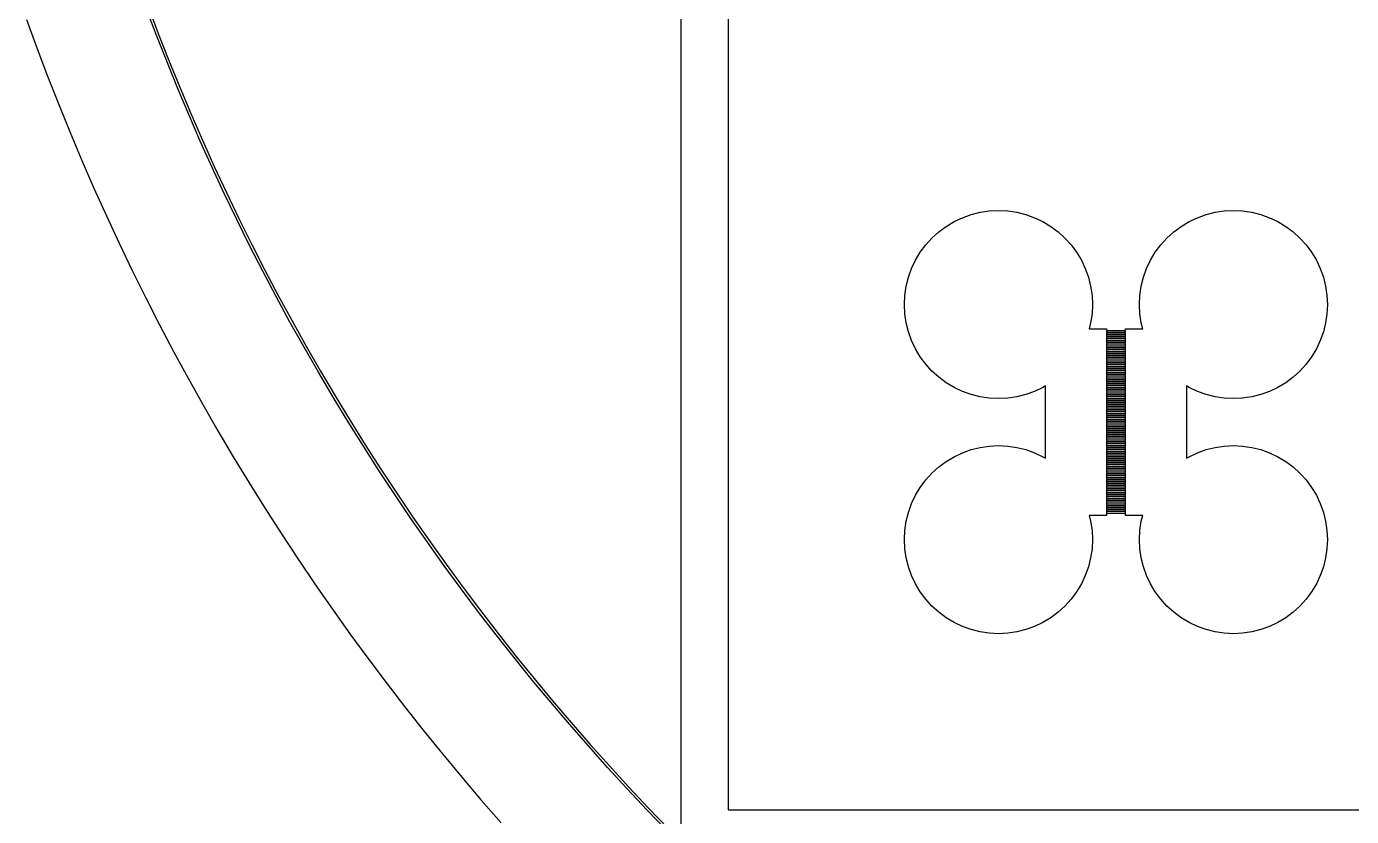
# Model space of a CAD drawing. Extents: x -18 to 85, y -20 to 85.
# Drawn here: x -17.18 to 11.01, y -2.39 to 14.41 of the extents above; entities that cross this region are included whole.
import ezdxf

# ---------------------------------------------------------------- set-up
doc = ezdxf.new("R2010")
doc.units = 0

msp = doc.modelspace()

# ---------------------------------------------------------------- linework, layer by layer
for p, q in [((-3.25, -2.75), (-3.25, 67.25)), ((-2.25, 66.75), (-2.25, -2.25)), ((-14.423, 14.2463), (-14.6404, 14.8204)), ((-14.5935, 14.8378), (-14.3763, 14.2643)), ((-17.1811, 14.5633), (-16.9603, 13.958)), ((-14.1985, 13.6749), (-14.423, 14.2463)), ((-14.3763, 14.2643), (-14.1521, 13.6934)), ((-16.9603, 13.958), (-16.7321, 13.3555)), ((-13.9671, 13.1063), (-14.1985, 13.6749)), ((-14.1521, 13.6934), (-13.9209, 13.1254)), ((-16.7321, 13.3555), (-16.4966, 12.7559)), ((-13.7287, 12.5406), (-13.9671, 13.1063)), ((-13.9209, 13.1254), (-13.6827, 12.5603)), ((-16.4966, 12.7559), (-16.2537, 12.1591)), ((-13.4833, 11.9778), (-13.7287, 12.5406)), ((-13.6827, 12.5603), (-13.4376, 11.9981)), ((-16.2537, 12.1591), (-16.0035, 11.5654)), ((-13.2311, 11.4181), (-13.4833, 11.9778)), ((-13.4376, 11.9981), (-13.1857, 11.4389)), ((-16.0035, 11.5654), (-15.746, 10.9748)), ((-12.9721, 10.8616), (-13.2311, 11.4181)), ((-13.1857, 11.4389), (-12.9269, 10.8829)), ((-15.746, 10.9748), (-15.4813, 10.3875)), ((-12.7062, 10.3082), (-12.9721, 10.8616)), ((-12.9269, 10.8829), (-12.6613, 10.3302)), ((2.91943, 10.4139), (3.10983, 10.4616)), ((3.10983, 10.4616), (3.30397, 10.4904)), ((3.30397, 10.4904), (3.5, 10.5)), ((3.5, 10.5), (3.69604, 10.4904)), ((3.69604, 10.4904), (3.89018, 10.4616)), ((3.89018, 10.4616), (4.08058, 10.4139)), ((7.91942, 10.4139), (8.10982, 10.4616)), ((8.10982, 10.4616), (8.30396, 10.4904)), ((8.30396, 10.4904), (8.5, 10.5)), ((8.5, 10.5), (8.69603, 10.4904)), ((8.69603, 10.4904), (8.89017, 10.4616)), ((8.89017, 10.4616), (9.08057, 10.4139)), ((-15.4813, 10.3875), (-15.2094, 9.80336)), ((-12.4335, 9.75819), (-12.7062, 10.3082)), ((-12.6613, 10.3302), (-12.3889, 9.78069)), ((2.23122, 10.046), (2.38887, 10.1629)), ((2.38887, 10.1629), (2.55722, 10.2638)), ((2.55722, 10.2638), (2.73463, 10.3477)), ((2.73463, 10.3477), (2.91943, 10.4139)), ((4.08058, 10.4139), (4.26538, 10.3477)), ((4.26538, 10.3477), (4.44279, 10.2638)), ((4.44279, 10.2638), (4.61115, 10.1629)), ((4.61115, 10.1629), (4.7688, 10.046)), ((7.2312, 10.046), (7.38885, 10.1629)), ((7.38885, 10.1629), (7.55721, 10.2638)), ((7.55721, 10.2638), (7.73462, 10.3477)), ((7.73462, 10.3477), (7.91942, 10.4139)), ((9.08057, 10.4139), (9.26537, 10.3477)), ((9.26537, 10.3477), (9.44278, 10.2638)), ((9.44278, 10.2638), (9.61113, 10.1629)), ((9.61113, 10.1629), (9.76878, 10.046)), ((1.95398, 9.76878), (2.0858, 9.9142)), ((2.0858, 9.9142), (2.23122, 10.046)), ((4.7688, 10.046), (4.91422, 9.9142)), ((4.91422, 9.9142), (5.04604, 9.76878)), ((6.95396, 9.76878), (7.08578, 9.9142)), ((7.08578, 9.9142), (7.2312, 10.046)), ((9.76878, 10.046), (9.9142, 9.9142)), ((9.9142, 9.9142), (10.046, 9.76878)), ((-15.2094, 9.80336), (-14.9304, 9.22266)), ((-12.1542, 9.21156), (-12.4335, 9.75819)), ((-12.3889, 9.78069), (-12.1098, 9.23459)), ((1.73616, 9.44278), (1.83707, 9.61113)), ((1.83707, 9.61113), (1.95398, 9.76878)), ((5.04604, 9.76878), (5.16295, 9.61113)), ((5.16295, 9.61113), (5.26385, 9.44278)), ((6.73615, 9.44278), (6.83705, 9.61113)), ((6.83705, 9.61113), (6.95396, 9.76878)), ((10.046, 9.76878), (10.1629, 9.61113)), ((10.1629, 9.61113), (10.2638, 9.44278)), ((1.65225, 9.26537), (1.73616, 9.44278)), ((5.26385, 9.44278), (5.34776, 9.26537)), ((6.65224, 9.26537), (6.73615, 9.44278)), ((10.2638, 9.44278), (10.3477, 9.26537)), ((-14.9304, 9.22266), (-14.6443, 8.64542)), ((-11.8681, 8.66838), (-12.1542, 9.21156)), ((-12.1098, 9.23459), (-11.824, 8.69196)), ((1.53844, 8.89017), (1.58612, 9.08057)), ((1.58612, 9.08057), (1.65225, 9.26537)), ((5.34776, 9.26537), (5.41389, 9.08057)), ((5.41389, 9.08057), (5.46158, 8.89017)), ((6.53842, 8.89017), (6.58611, 9.08057)), ((6.58611, 9.08057), (6.65224, 9.26537)), ((10.3477, 9.26537), (10.4139, 9.08057)), ((10.4139, 9.08057), (10.4616, 8.89017)), ((1.50964, 8.69603), (1.53844, 8.89017)), ((5.46158, 8.89017), (5.49037, 8.69603)), ((6.50963, 8.69603), (6.53842, 8.89017)), ((10.4616, 8.89017), (10.4904, 8.69603)), ((-14.6443, 8.64542), (-14.3511, 8.07173)), ((-11.5754, 8.12877), (-11.8681, 8.66838)), ((-11.824, 8.69196), (-11.5316, 8.15288)), ((1.5, 8.5), (1.50964, 8.69603)), ((1.50964, 8.30396), (1.5, 8.5)), ((5.49037, 8.69603), (5.5, 8.5)), ((5.5, 8.5), (5.49037, 8.30396)), ((6.5, 8.5), (6.50963, 8.69603)), ((6.50963, 8.30396), (6.5, 8.5)), ((10.4904, 8.69603), (10.5, 8.5)), ((10.5, 8.5), (10.4904, 8.30396)), ((1.53844, 8.10982), (1.50964, 8.30396)), ((5.49037, 8.30396), (5.46158, 8.10982)), ((6.53842, 8.10982), (6.50963, 8.30396)), ((10.4904, 8.30396), (10.4616, 8.10982)), ((-14.3511, 8.07173), (-14.0509, 7.50168)), ((-11.2761, 7.59277), (-11.5754, 8.12877)), ((-11.5316, 8.15288), (-11.2326, 7.61742)), ((1.58612, 7.91942), (1.53844, 8.10982)), ((1.65225, 7.73462), (1.58612, 7.91942)), ((5.46158, 8.10982), (5.43031, 7.98499)), ((5.43031, 7.98499), (5.8, 7.98499)), ((5.8, 7.98499), (5.8, 7.94499)), ((5.8, 7.94499), (6.2, 7.94499)), ((6.2, 7.935), (5.8, 7.935)), ((5.8, 7.935), (5.8, 7.905)), ((5.8, 7.905), (6.2, 7.905)), ((6.2, 7.89499), (5.8, 7.89499)), ((5.8, 7.89499), (5.8, 7.86499)), ((6.2, 7.94499), (6.2, 7.98499)), ((6.2, 7.98499), (6.56969, 7.98499)), ((6.2, 7.905), (6.2, 7.935)), ((6.2, 7.86499), (6.2, 7.89499)), ((6.56969, 7.98499), (6.53842, 8.10982)), ((10.4139, 7.91942), (10.3477, 7.73462)), ((10.4616, 8.10982), (10.4139, 7.91942)), ((-11.2326, 7.61742), (-10.927, 7.08568)), ((1.73616, 7.55721), (1.65225, 7.73462)), ((5.8, 7.86499), (6.2, 7.86499)), ((6.2, 7.855), (5.8, 7.855)), ((5.8, 7.855), (5.8, 7.825)), ((5.8, 7.825), (6.2, 7.825)), ((6.2, 7.81499), (5.8, 7.81499)), ((5.8, 7.81499), (5.8, 7.78499)), ((5.8, 7.78499), (6.2, 7.78499)), ((6.2, 7.77499), (5.8, 7.77499)), ((5.8, 7.77499), (5.8, 7.745)), ((5.8, 7.745), (6.2, 7.745)), ((6.2, 7.73499), (5.8, 7.73499)), ((5.8, 7.73499), (5.8, 7.70499)), ((5.8, 7.70499), (6.2, 7.70499)), ((6.2, 7.69499), (5.8, 7.69499)), ((5.8, 7.69499), (5.8, 7.66499)), ((5.8, 7.66499), (6.2, 7.66499)), ((6.2, 7.655), (5.8, 7.655)), ((5.8, 7.655), (5.8, 7.625)), ((5.8, 7.625), (6.2, 7.625)), ((6.2, 7.61499), (5.8, 7.61499)), ((5.8, 7.61499), (5.8, 7.58499)), ((6.2, 7.825), (6.2, 7.855)), ((6.2, 7.78499), (6.2, 7.81499)), ((6.2, 7.745), (6.2, 7.77499)), ((6.2, 7.70499), (6.2, 7.73499)), ((6.2, 7.66499), (6.2, 7.69499)), ((6.2, 7.625), (6.2, 7.655)), ((6.2, 7.58499), (6.2, 7.61499)), ((10.3477, 7.73462), (10.2638, 7.55721)), ((-14.0509, 7.50168), (-13.7437, 6.93536)), ((-10.9702, 7.0605), (-11.2761, 7.59277)), ((1.83707, 7.38885), (1.73616, 7.55721)), ((1.95398, 7.2312), (1.83707, 7.38885)), ((5.8, 7.58499), (6.2, 7.58499)), ((6.2, 7.575), (5.8, 7.575)), ((5.8, 7.575), (5.8, 7.545)), ((5.8, 7.545), (6.2, 7.545)), ((6.2, 7.53499), (5.8, 7.53499)), ((5.8, 7.53499), (5.8, 7.50499)), ((5.8, 7.50499), (6.2, 7.50499)), ((6.2, 7.495), (5.8, 7.495)), ((5.8, 7.495), (5.8, 7.465)), ((5.8, 7.465), (6.2, 7.465)), ((6.2, 7.45499), (5.8, 7.45499)), ((5.8, 7.45499), (5.8, 7.42499)), ((5.8, 7.42499), (6.2, 7.42499)), ((6.2, 7.41499), (5.8, 7.41499)), ((5.8, 7.41499), (5.8, 7.38499)), ((5.8, 7.38499), (6.2, 7.38499)), ((6.2, 7.375), (5.8, 7.375)), ((5.8, 7.375), (5.8, 7.34499)), ((5.8, 7.34499), (6.2, 7.34499)), ((6.2, 7.33499), (5.8, 7.33499)), ((5.8, 7.33499), (5.8, 7.30499)), ((6.2, 7.545), (6.2, 7.575)), ((6.2, 7.50499), (6.2, 7.53499)), ((6.2, 7.465), (6.2, 7.495)), ((6.2, 7.42499), (6.2, 7.45499)), ((6.2, 7.38499), (6.2, 7.41499)), ((6.2, 7.34499), (6.2, 7.375)), ((6.2, 7.30499), (6.2, 7.33499)), ((10.1629, 7.38885), (10.046, 7.2312)), ((10.2638, 7.55721), (10.1629, 7.38885)), ((-10.6579, 6.53201), (-10.9702, 7.0605)), ((-10.927, 7.08568), (-10.615, 6.55772)), ((2.0858, 7.08578), (1.95398, 7.2312)), ((2.23122, 6.95396), (2.0858, 7.08578)), ((5.8, 7.30499), (6.2, 7.30499)), ((6.2, 7.295), (5.8, 7.295)), ((5.8, 7.295), (5.8, 7.265)), ((5.8, 7.265), (6.2, 7.265)), ((6.2, 7.25499), (5.8, 7.25499)), ((5.8, 7.25499), (5.8, 7.22499)), ((5.8, 7.22499), (6.2, 7.22499)), ((6.2, 7.215), (5.8, 7.215)), ((5.8, 7.215), (5.8, 7.185)), ((5.8, 7.185), (6.2, 7.185)), ((6.2, 7.17499), (5.8, 7.17499)), ((5.8, 7.17499), (5.8, 7.14499)), ((5.8, 7.14499), (6.2, 7.14499)), ((6.2, 7.13499), (5.8, 7.13499)), ((5.8, 7.13499), (5.8, 7.105)), ((5.8, 7.105), (6.2, 7.105)), ((6.2, 7.09499), (5.8, 7.09499)), ((5.8, 7.09499), (5.8, 7.06499)), ((5.8, 7.06499), (6.2, 7.06499)), ((6.2, 7.05499), (5.8, 7.05499)), ((5.8, 7.05499), (5.8, 7.02499)), ((6.2, 7.265), (6.2, 7.295)), ((6.2, 7.22499), (6.2, 7.25499)), ((6.2, 7.185), (6.2, 7.215)), ((6.2, 7.14499), (6.2, 7.17499)), ((6.2, 7.105), (6.2, 7.13499)), ((6.2, 7.06499), (6.2, 7.09499)), ((6.2, 7.02499), (6.2, 7.05499)), ((9.9142, 7.08578), (9.76878, 6.95396)), ((10.046, 7.2312), (9.9142, 7.08578)), ((-13.7437, 6.93536), (-13.4296, 6.37285)), ((2.38887, 6.83705), (2.23122, 6.95396)), ((2.55722, 6.73615), (2.38887, 6.83705)), ((4.5, 6.77043), (4.44279, 6.73615)), ((4.5, 5.22957), (4.5, 6.77043)), ((5.8, 7.02499), (6.2, 7.02499)), ((6.2, 7.015), (5.8, 7.015)), ((5.8, 7.015), (5.8, 6.98499)), ((5.8, 6.98499), (6.2, 6.98499)), ((6.2, 6.97499), (5.8, 6.97499)), ((5.8, 6.97499), (5.8, 6.94499)), ((5.8, 6.94499), (6.2, 6.94499)), ((6.2, 6.935), (5.8, 6.935)), ((5.8, 6.935), (5.8, 6.905)), ((5.8, 6.905), (6.2, 6.905)), ((6.2, 6.89499), (5.8, 6.89499)), ((5.8, 6.89499), (5.8, 6.86499)), ((5.8, 6.86499), (6.2, 6.86499)), ((6.2, 6.855), (5.8, 6.855)), ((5.8, 6.855), (5.8, 6.825)), ((5.8, 6.825), (6.2, 6.825)), ((6.2, 6.81499), (5.8, 6.81499)), ((5.8, 6.81499), (5.8, 6.78499)), ((5.8, 6.78499), (6.2, 6.78499)), ((6.2, 6.77499), (5.8, 6.77499)), ((5.8, 6.77499), (5.8, 6.745)), ((6.2, 6.98499), (6.2, 7.015)), ((6.2, 6.94499), (6.2, 6.97499)), ((6.2, 6.905), (6.2, 6.935)), ((6.2, 6.86499), (6.2, 6.89499)), ((6.2, 6.825), (6.2, 6.855)), ((6.2, 6.78499), (6.2, 6.81499)), ((6.2, 6.745), (6.2, 6.77499)), ((7.55721, 6.73615), (7.5, 6.77043)), ((7.5, 6.77043), (7.5, 5.22957)), ((9.61113, 6.83705), (9.44278, 6.73615)), ((9.76878, 6.95396), (9.61113, 6.83705)), ((-10.339, 6.0074), (-10.6579, 6.53201)), ((-10.615, 6.55772), (-10.2965, 6.03363)), ((2.73463, 6.65224), (2.55722, 6.73615)), ((2.91943, 6.58611), (2.73463, 6.65224)), ((3.10983, 6.53842), (2.91943, 6.58611)), ((3.30397, 6.50963), (3.10983, 6.53842)), ((3.5, 6.5), (3.30397, 6.50963)), ((3.69604, 6.50963), (3.5, 6.5)), ((3.89018, 6.53842), (3.69604, 6.50963)), ((4.08058, 6.58611), (3.89018, 6.53842)), ((4.26538, 6.65224), (4.08058, 6.58611)), ((4.44279, 6.73615), (4.26538, 6.65224)), ((5.8, 6.745), (6.2, 6.745)), ((6.2, 6.73499), (5.8, 6.73499)), ((5.8, 6.73499), (5.8, 6.70499)), ((5.8, 6.70499), (6.2, 6.70499)), ((6.2, 6.69499), (5.8, 6.69499)), ((5.8, 6.69499), (5.8, 6.66499)), ((5.8, 6.66499), (6.2, 6.66499)), ((6.2, 6.655), (5.8, 6.655)), ((5.8, 6.655), (5.8, 6.625)), ((5.8, 6.625), (6.2, 6.625)), ((6.2, 6.61499), (5.8, 6.61499)), ((5.8, 6.61499), (5.8, 6.58499)), ((5.8, 6.58499), (6.2, 6.58499)), ((6.2, 6.575), (5.8, 6.575)), ((5.8, 6.575), (5.8, 6.545)), ((5.8, 6.545), (6.2, 6.545)), ((6.2, 6.53499), (5.8, 6.53499)), ((5.8, 6.53499), (5.8, 6.50499)), ((5.8, 6.50499), (6.2, 6.50499)), ((6.2, 6.495), (5.8, 6.495)), ((5.8, 6.495), (5.8, 6.465)), ((6.2, 6.70499), (6.2, 6.73499)), ((6.2, 6.66499), (6.2, 6.69499)), ((6.2, 6.625), (6.2, 6.655)), ((6.2, 6.58499), (6.2, 6.61499)), ((6.2, 6.545), (6.2, 6.575)), ((6.2, 6.50499), (6.2, 6.53499)), ((6.2, 6.465), (6.2, 6.495)), ((7.73462, 6.65224), (7.55721, 6.73615)), ((7.91942, 6.58611), (7.73462, 6.65224)), ((8.10982, 6.53842), (7.91942, 6.58611)), ((8.30396, 6.50963), (8.10982, 6.53842)), ((8.5, 6.5), (8.30396, 6.50963)), ((8.69603, 6.50963), (8.5, 6.5)), ((8.89017, 6.53842), (8.69603, 6.50963)), ((9.08057, 6.58611), (8.89017, 6.53842)), ((9.26537, 6.65224), (9.08057, 6.58611)), ((9.44278, 6.73615), (9.26537, 6.65224)), ((-13.4296, 6.37285), (-13.1086, 5.81424)), ((5.8, 6.465), (6.2, 6.465)), ((6.2, 6.45499), (5.8, 6.45499)), ((5.8, 6.45499), (5.8, 6.42499)), ((5.8, 6.42499), (6.2, 6.42499)), ((6.2, 6.41499), (5.8, 6.41499)), ((5.8, 6.41499), (5.8, 6.38499)), ((5.8, 6.38499), (6.2, 6.38499)), ((6.2, 6.375), (5.8, 6.375)), ((5.8, 6.375), (5.8, 6.34499)), ((5.8, 6.34499), (6.2, 6.34499)), ((6.2, 6.33499), (5.8, 6.33499)), ((5.8, 6.33499), (5.8, 6.30499)), ((5.8, 6.30499), (6.2, 6.30499)), ((6.2, 6.295), (5.8, 6.295)), ((5.8, 6.295), (5.8, 6.265)), ((5.8, 6.265), (6.2, 6.265)), ((6.2, 6.25499), (5.8, 6.25499)), ((5.8, 6.25499), (5.8, 6.22499)), ((5.8, 6.22499), (6.2, 6.22499)), ((6.2, 6.215), (5.8, 6.215)), ((5.8, 6.215), (5.8, 6.185)), ((6.2, 6.42499), (6.2, 6.45499)), ((6.2, 6.38499), (6.2, 6.41499)), ((6.2, 6.34499), (6.2, 6.375)), ((6.2, 6.30499), (6.2, 6.33499)), ((6.2, 6.265), (6.2, 6.295)), ((6.2, 6.22499), (6.2, 6.25499)), ((6.2, 6.185), (6.2, 6.215)), ((-10.0138, 5.48676), (-10.339, 6.0074)), ((-10.2965, 6.03363), (-9.97156, 5.5135)), ((5.8, 6.185), (6.2, 6.185)), ((6.2, 6.17499), (5.8, 6.17499)), ((5.8, 6.17499), (5.8, 6.14499)), ((5.8, 6.14499), (6.2, 6.14499)), ((6.2, 6.13499), (5.8, 6.13499)), ((5.8, 6.13499), (5.8, 6.105)), ((5.8, 6.105), (6.2, 6.105)), ((6.2, 6.09499), (5.8, 6.09499)), ((5.8, 6.09499), (5.8, 6.06499)), ((5.8, 6.06499), (6.2, 6.06499)), ((6.2, 6.05499), (5.8, 6.05499)), ((5.8, 6.05499), (5.8, 6.02499)), ((5.8, 6.02499), (6.2, 6.02499)), ((6.2, 6.015), (5.8, 6.015)), ((5.8, 6.015), (5.8, 5.985)), ((5.8, 5.985), (6.2, 5.985)), ((6.2, 5.97501), (5.8, 5.97501)), ((5.8, 5.97501), (5.8, 5.94501)), ((5.8, 5.94501), (6.2, 5.94501)), ((6.2, 5.93501), (5.8, 5.93501)), ((5.8, 5.93501), (5.8, 5.90501)), ((6.2, 6.14499), (6.2, 6.17499)), ((6.2, 6.105), (6.2, 6.13499)), ((6.2, 6.06499), (6.2, 6.09499)), ((6.2, 6.02499), (6.2, 6.05499)), ((6.2, 5.985), (6.2, 6.015)), ((6.2, 5.94501), (6.2, 5.97501)), ((6.2, 5.90501), (6.2, 5.93501)), ((-13.1086, 5.81424), (-12.7807, 5.25961)), ((5.8, 5.90501), (6.2, 5.90501)), ((6.2, 5.895), (5.8, 5.895)), ((5.8, 5.895), (5.8, 5.86501)), ((5.8, 5.86501), (6.2, 5.86501)), ((6.2, 5.85501), (5.8, 5.85501)), ((5.8, 5.85501), (5.8, 5.82501)), ((5.8, 5.82501), (6.2, 5.82501)), ((6.2, 5.815), (5.8, 5.815)), ((5.8, 5.815), (5.8, 5.785)), ((5.8, 5.785), (6.2, 5.785)), ((6.2, 5.77501), (5.8, 5.77501)), ((5.8, 5.77501), (5.8, 5.74501)), ((5.8, 5.74501), (6.2, 5.74501)), ((6.2, 5.735), (5.8, 5.735)), ((5.8, 5.735), (5.8, 5.705)), ((5.8, 5.705), (6.2, 5.705)), ((6.2, 5.69501), (5.8, 5.69501)), ((5.8, 5.69501), (5.8, 5.66501)), ((5.8, 5.66501), (6.2, 5.66501)), ((6.2, 5.65501), (5.8, 5.65501)), ((5.8, 5.65501), (5.8, 5.625)), ((6.2, 5.86501), (6.2, 5.895)), ((6.2, 5.82501), (6.2, 5.85501)), ((6.2, 5.785), (6.2, 5.815)), ((6.2, 5.74501), (6.2, 5.77501)), ((6.2, 5.705), (6.2, 5.735)), ((6.2, 5.66501), (6.2, 5.69501)), ((6.2, 5.625), (6.2, 5.65501)), ((-9.68219, 4.97012), (-10.0138, 5.48676)), ((-9.97156, 5.5135), (-9.64027, 4.99739)), ((2.73463, 5.34776), (2.91943, 5.41389)), ((2.91943, 5.41389), (3.10983, 5.46158)), ((3.10983, 5.46158), (3.30397, 5.49037)), ((3.30397, 5.49037), (3.5, 5.5)), ((3.5, 5.5), (3.69604, 5.49037)), ((3.69604, 5.49037), (3.89018, 5.46158)), ((3.89018, 5.46158), (4.08058, 5.41389)), ((4.08058, 5.41389), (4.26538, 5.34776)), ((5.8, 5.625), (6.2, 5.625)), ((6.2, 5.61501), (5.8, 5.61501)), ((5.8, 5.61501), (5.8, 5.58501)), ((5.8, 5.58501), (6.2, 5.58501)), ((6.2, 5.57501), (5.8, 5.57501)), ((5.8, 5.57501), (5.8, 5.54501)), ((5.8, 5.54501), (6.2, 5.54501)), ((6.2, 5.535), (5.8, 5.535)), ((5.8, 5.535), (5.8, 5.505)), ((5.8, 5.505), (6.2, 5.505)), ((6.2, 5.49501), (5.8, 5.49501)), ((5.8, 5.49501), (5.8, 5.46501)), ((5.8, 5.46501), (6.2, 5.46501)), ((6.2, 5.455), (5.8, 5.455)), ((5.8, 5.455), (5.8, 5.425)), ((5.8, 5.425), (6.2, 5.425)), ((6.2, 5.41501), (5.8, 5.41501)), ((5.8, 5.41501), (5.8, 5.38501)), ((5.8, 5.38501), (6.2, 5.38501)), ((6.2, 5.375), (5.8, 5.375)), ((5.8, 5.375), (5.8, 5.345)), ((6.2, 5.58501), (6.2, 5.61501)), ((6.2, 5.54501), (6.2, 5.57501)), ((6.2, 5.505), (6.2, 5.535)), ((6.2, 5.46501), (6.2, 5.49501)), ((6.2, 5.425), (6.2, 5.455)), ((6.2, 5.38501), (6.2, 5.41501)), ((6.2, 5.345), (6.2, 5.375)), ((7.73462, 5.34776), (7.91942, 5.41389)), ((7.91942, 5.41389), (8.10982, 5.46158)), ((8.10982, 5.46158), (8.30396, 5.49037)), ((8.30396, 5.49037), (8.5, 5.5)), ((8.5, 5.5), (8.69603, 5.49037)), ((8.69603, 5.49037), (8.89017, 5.46158)), ((8.89017, 5.46158), (9.08057, 5.41389)), ((9.08057, 5.41389), (9.26537, 5.34776)), ((-12.7807, 5.25961), (-12.4461, 4.70905)), ((2.23122, 5.04604), (2.38887, 5.16295)), ((2.38887, 5.16295), (2.55722, 5.26385)), ((2.55722, 5.26385), (2.73463, 5.34776)), ((4.26538, 5.34776), (4.44279, 5.26385)), ((4.44279, 5.26385), (4.5, 5.22957)), ((5.8, 5.345), (6.2, 5.345)), ((6.2, 5.33501), (5.8, 5.33501)), ((5.8, 5.33501), (5.8, 5.30501)), ((5.8, 5.30501), (6.2, 5.30501)), ((6.2, 5.29501), (5.8, 5.29501)), ((5.8, 5.29501), (5.8, 5.26501)), ((5.8, 5.26501), (6.2, 5.26501)), ((6.2, 5.255), (5.8, 5.255)), ((5.8, 5.255), (5.8, 5.22501)), ((5.8, 5.22501), (6.2, 5.22501)), ((6.2, 5.21501), (5.8, 5.21501)), ((5.8, 5.21501), (5.8, 5.18501)), ((5.8, 5.18501), (6.2, 5.18501)), ((6.2, 5.175), (5.8, 5.175)), ((5.8, 5.175), (5.8, 5.145)), ((5.8, 5.145), (6.2, 5.145)), ((6.2, 5.13501), (5.8, 5.13501)), ((5.8, 5.13501), (5.8, 5.10501)), ((5.8, 5.10501), (6.2, 5.10501)), ((6.2, 5.095), (5.8, 5.095)), ((5.8, 5.095), (5.8, 5.065)), ((6.2, 5.30501), (6.2, 5.33501)), ((6.2, 5.26501), (6.2, 5.29501)), ((6.2, 5.22501), (6.2, 5.255)), ((6.2, 5.18501), (6.2, 5.21501)), ((6.2, 5.145), (6.2, 5.175)), ((6.2, 5.10501), (6.2, 5.13501)), ((6.2, 5.065), (6.2, 5.095)), ((7.5, 5.22957), (7.55721, 5.26385)), ((7.55721, 5.26385), (7.73462, 5.34776)), ((9.26537, 5.34776), (9.44278, 5.26385)), ((9.44278, 5.26385), (9.61113, 5.16295)), ((9.61113, 5.16295), (9.76878, 5.04604)), ((-9.34427, 4.45761), (-9.68219, 4.97012)), ((-9.64027, 4.99739), (-9.30269, 4.48538)), ((1.95398, 4.7688), (2.0858, 4.91422)), ((2.0858, 4.91422), (2.23122, 5.04604)), ((5.8, 5.065), (6.2, 5.065)), ((6.2, 5.05501), (5.8, 5.05501)), ((5.8, 5.05501), (5.8, 5.02501)), ((5.8, 5.02501), (6.2, 5.02501)), ((6.2, 5.01501), (5.8, 5.01501)), ((5.8, 5.01501), (5.8, 4.985)), ((5.8, 4.985), (6.2, 4.985)), ((6.2, 4.97501), (5.8, 4.97501)), ((5.8, 4.97501), (5.8, 4.94501)), ((5.8, 4.94501), (6.2, 4.94501)), ((6.2, 4.93501), (5.8, 4.93501)), ((5.8, 4.93501), (5.8, 4.90501)), ((5.8, 4.90501), (6.2, 4.90501)), ((6.2, 4.895), (5.8, 4.895)), ((5.8, 4.895), (5.8, 4.86501)), ((5.8, 4.86501), (6.2, 4.86501)), ((6.2, 4.85501), (5.8, 4.85501)), ((5.8, 4.85501), (5.8, 4.82501)), ((5.8, 4.82501), (6.2, 4.82501)), ((6.2, 4.815), (5.8, 4.815)), ((5.8, 4.815), (5.8, 4.785)), ((6.2, 5.02501), (6.2, 5.05501)), ((6.2, 4.985), (6.2, 5.01501)), ((6.2, 4.94501), (6.2, 4.97501)), ((6.2, 4.90501), (6.2, 4.93501)), ((6.2, 4.86501), (6.2, 4.895)), ((6.2, 4.82501), (6.2, 4.85501)), ((6.2, 4.785), (6.2, 4.815)), ((9.76878, 5.04604), (9.9142, 4.91422)), ((9.9142, 4.91422), (10.046, 4.7688)), ((-12.4461, 4.70905), (-12.1048, 4.16263)), ((1.73616, 4.44279), (1.83707, 4.61115)), ((1.83707, 4.61115), (1.95398, 4.7688)), ((5.8, 4.785), (6.2, 4.785)), ((6.2, 4.77501), (5.8, 4.77501)), ((5.8, 4.77501), (5.8, 4.74501)), ((5.8, 4.74501), (6.2, 4.74501)), ((6.2, 4.735), (5.8, 4.735)), ((5.8, 4.735), (5.8, 4.705)), ((5.8, 4.705), (6.2, 4.705)), ((6.2, 4.69501), (5.8, 4.69501)), ((5.8, 4.69501), (5.8, 4.66501)), ((5.8, 4.66501), (6.2, 4.66501)), ((6.2, 4.65501), (5.8, 4.65501)), ((5.8, 4.65501), (5.8, 4.625)), ((5.8, 4.625), (6.2, 4.625)), ((6.2, 4.61501), (5.8, 4.61501)), ((5.8, 4.61501), (5.8, 4.58501)), ((5.8, 4.58501), (6.2, 4.58501)), ((6.2, 4.57501), (5.8, 4.57501)), ((5.8, 4.57501), (5.8, 4.54501)), ((5.8, 4.54501), (6.2, 4.54501)), ((6.2, 4.535), (5.8, 4.535)), ((5.8, 4.535), (5.8, 4.505)), ((6.2, 4.74501), (6.2, 4.77501)), ((6.2, 4.705), (6.2, 4.735)), ((6.2, 4.66501), (6.2, 4.69501)), ((6.2, 4.625), (6.2, 4.65501)), ((6.2, 4.58501), (6.2, 4.61501)), ((6.2, 4.54501), (6.2, 4.57501)), ((6.2, 4.505), (6.2, 4.535)), ((10.046, 4.7688), (10.1629, 4.61115)), ((10.1629, 4.61115), (10.2638, 4.44279)), ((-9.00008, 3.94928), (-9.34427, 4.45761)), ((-9.30269, 4.48538), (-8.95885, 3.97755)), ((1.58612, 4.08058), (1.65225, 4.26538)), ((1.65225, 4.26538), (1.73616, 4.44279)), ((5.8, 4.505), (6.2, 4.505)), ((6.2, 4.49501), (5.8, 4.49501)), ((5.8, 4.49501), (5.8, 4.46501)), ((5.8, 4.46501), (6.2, 4.46501)), ((6.2, 4.455), (5.8, 4.455)), ((5.8, 4.455), (5.8, 4.425)), ((5.8, 4.425), (6.2, 4.425)), ((6.2, 4.41501), (5.8, 4.41501)), ((5.8, 4.41501), (5.8, 4.38501)), ((5.8, 4.38501), (6.2, 4.38501)), ((6.2, 4.375), (5.8, 4.375)), ((5.8, 4.375), (5.8, 4.345)), ((5.8, 4.345), (6.2, 4.345)), ((6.2, 4.33501), (5.8, 4.33501)), ((5.8, 4.33501), (5.8, 4.30501)), ((5.8, 4.30501), (6.2, 4.30501)), ((6.2, 4.29501), (5.8, 4.29501)), ((5.8, 4.29501), (5.8, 4.26501)), ((5.8, 4.26501), (6.2, 4.26501)), ((6.2, 4.255), (5.8, 4.255)), ((5.8, 4.255), (5.8, 4.22501)), ((6.2, 4.46501), (6.2, 4.49501)), ((6.2, 4.425), (6.2, 4.455)), ((6.2, 4.38501), (6.2, 4.41501)), ((6.2, 4.345), (6.2, 4.375)), ((6.2, 4.30501), (6.2, 4.33501)), ((6.2, 4.26501), (6.2, 4.29501)), ((6.2, 4.22501), (6.2, 4.255)), ((10.2638, 4.44279), (10.3477, 4.26538)), ((10.3477, 4.26538), (10.4139, 4.08058)), ((-12.1048, 4.16263), (-11.7568, 3.62044)), ((-8.64967, 3.44521), (-9.00008, 3.94928)), ((-8.95885, 3.97755), (-8.6088, 3.474)), ((1.53844, 3.89018), (1.58612, 4.08058)), ((5.8, 4.01501), (5.43031, 4.01501)), ((5.43031, 4.01501), (5.46158, 3.89018)), ((5.8, 4.22501), (6.2, 4.22501)), ((6.2, 4.21501), (5.8, 4.21501)), ((5.8, 4.21501), (5.8, 4.18501)), ((5.8, 4.18501), (6.2, 4.18501)), ((6.2, 4.175), (5.8, 4.175)), ((5.8, 4.175), (5.8, 4.145)), ((5.8, 4.145), (6.2, 4.145)), ((6.2, 4.13501), (5.8, 4.13501)), ((5.8, 4.13501), (5.8, 4.10501)), ((5.8, 4.10501), (6.2, 4.10501)), ((6.2, 4.095), (5.8, 4.095)), ((5.8, 4.095), (5.8, 4.065)), ((5.8, 4.065), (6.2, 4.065)), ((6.2, 4.05501), (5.8, 4.05501)), ((5.8, 4.05501), (5.8, 4.01501)), ((6.2, 4.18501), (6.2, 4.21501)), ((6.2, 4.145), (6.2, 4.175)), ((6.2, 4.10501), (6.2, 4.13501)), ((6.2, 4.065), (6.2, 4.095)), ((6.2, 4.01501), (6.2, 4.05501)), ((6.56969, 4.01501), (6.2, 4.01501)), ((6.53842, 3.89018), (6.56969, 4.01501)), ((10.4139, 4.08058), (10.4616, 3.89018)), ((1.5, 3.5), (1.50964, 3.69604)), ((1.50964, 3.69604), (1.53844, 3.89018)), ((5.46158, 3.89018), (5.49037, 3.69604)), ((5.49037, 3.69604), (5.5, 3.5)), ((6.5, 3.5), (6.50963, 3.69604)), ((6.50963, 3.69604), (6.53842, 3.89018)), ((10.4616, 3.89018), (10.4904, 3.69604)), ((10.4904, 3.69604), (10.5, 3.5)), ((-11.7568, 3.62044), (-11.4021, 3.08257)), ((-8.29312, 2.94547), (-8.64967, 3.44521)), ((-8.6088, 3.474), (-8.25259, 2.97476)), ((1.50964, 3.30397), (1.5, 3.5)), ((5.5, 3.5), (5.49037, 3.30397)), ((6.50963, 3.30397), (6.5, 3.5)), ((10.5, 3.5), (10.4904, 3.30397)), ((1.53844, 3.10983), (1.50964, 3.30397)), ((1.58612, 2.91943), (1.53844, 3.10983)), ((5.46158, 3.10983), (5.41389, 2.91943)), ((5.49037, 3.30397), (5.46158, 3.10983)), ((6.53842, 3.10983), (6.50963, 3.30397)), ((6.58611, 2.91943), (6.53842, 3.10983)), ((10.4616, 3.10983), (10.4139, 2.91943)), ((10.4904, 3.30397), (10.4616, 3.10983)), ((-11.4021, 3.08257), (-11.0409, 2.54909)), ((-7.93045, 2.45015), (-8.29312, 2.94547)), ((-8.25259, 2.97476), (-7.89029, 2.47993)), ((1.65225, 2.73463), (1.58612, 2.91943)), ((5.41389, 2.91943), (5.34776, 2.73463)), ((6.65224, 2.73463), (6.58611, 2.91943)), ((10.4139, 2.91943), (10.3477, 2.73463)), ((-11.0409, 2.54909), (-10.6732, 2.02008)), ((1.73616, 2.55722), (1.65225, 2.73463)), ((1.83707, 2.38887), (1.73616, 2.55722)), ((5.26385, 2.55722), (5.16295, 2.38887)), ((5.34776, 2.73463), (5.26385, 2.55722)), ((6.73615, 2.55722), (6.65224, 2.73463)), ((6.83705, 2.38887), (6.73615, 2.55722)), ((10.2638, 2.55722), (10.1629, 2.38887)), ((10.3477, 2.73463), (10.2638, 2.55722)), ((-7.56174, 1.95932), (-7.93045, 2.45015)), ((-7.89029, 2.47993), (-7.52194, 1.98959)), ((1.95398, 2.23122), (1.83707, 2.38887)), ((5.16295, 2.38887), (5.04604, 2.23122)), ((6.95396, 2.23122), (6.83705, 2.38887)), ((10.1629, 2.38887), (10.046, 2.23122)), ((-10.6732, 2.02008), (-10.299, 1.49562)), ((-7.52194, 1.98959), (-7.14761, 1.50381)), ((2.0858, 2.0858), (1.95398, 2.23122)), ((2.23122, 1.95398), (2.0858, 2.0858)), ((4.91422, 2.0858), (4.7688, 1.95398)), ((5.04604, 2.23122), (4.91422, 2.0858)), ((7.08578, 2.0858), (6.95396, 2.23122)), ((7.2312, 1.95398), (7.08578, 2.0858)), ((9.9142, 2.0858), (9.76878, 1.95398)), ((10.046, 2.23122), (9.9142, 2.0858)), ((-7.18703, 1.47305), (-7.56174, 1.95932)), ((2.38887, 1.83707), (2.23122, 1.95398)), ((2.55722, 1.73616), (2.38887, 1.83707)), ((2.73463, 1.65225), (2.55722, 1.73616)), ((4.44279, 1.73616), (4.26538, 1.65225)), ((4.61115, 1.83707), (4.44279, 1.73616)), ((4.7688, 1.95398), (4.61115, 1.83707)), ((7.38885, 1.83707), (7.2312, 1.95398)), ((7.55721, 1.73616), (7.38885, 1.83707)), ((7.73462, 1.65225), (7.55721, 1.73616)), ((9.44278, 1.73616), (9.26537, 1.65225)), ((9.61113, 1.83707), (9.44278, 1.73616)), ((9.76878, 1.95398), (9.61113, 1.83707)), ((-10.299, 1.49562), (-9.9184, 0.9758)), ((-6.80638, 0.99141), (-7.18703, 1.47305)), ((-7.14761, 1.50381), (-6.76733, 1.02266)), ((2.91943, 1.58612), (2.73463, 1.65225)), ((3.10983, 1.53844), (2.91943, 1.58612)), ((3.30397, 1.50964), (3.10983, 1.53844)), ((3.5, 1.5), (3.30397, 1.50964)), ((3.69604, 1.50964), (3.5, 1.5)), ((3.89018, 1.53844), (3.69604, 1.50964)), ((4.08058, 1.58612), (3.89018, 1.53844)), ((4.26538, 1.65225), (4.08058, 1.58612)), ((7.91942, 1.58612), (7.73462, 1.65225)), ((8.10982, 1.53844), (7.91942, 1.58612)), ((8.30396, 1.50964), (8.10982, 1.53844)), ((8.5, 1.5), (8.30396, 1.50964)), ((8.69603, 1.50964), (8.5, 1.5)), ((8.89017, 1.53844), (8.69603, 1.50964)), ((9.08057, 1.58612), (8.89017, 1.53844)), ((9.26537, 1.65225), (9.08057, 1.58612)), ((-9.9184, 0.9758), (-9.53143, 0.46068)), ((-6.41985, 0.51448), (-6.80638, 0.99141)), ((-6.76733, 1.02266), (-6.3812, 0.5462)), ((-9.53143, 0.46068), (-9.13818, -0.04965)), ((-6.02748, 0.04233), (-6.41985, 0.51448)), ((-6.3812, 0.5462), (-5.98923, 0.07452)), ((-5.62936, -0.42497), (-6.02748, 0.04233)), ((-5.98923, 0.07452), (-5.59151, -0.3923)), ((-9.13818, -0.04965), (-8.73869, -0.55512)), ((-8.73869, -0.55512), (-8.33304, -1.05565)), ((-5.22554, -0.88734), (-5.62936, -0.42497)), ((-5.59151, -0.3923), (-5.18808, -0.85422)), ((-8.33304, -1.05565), (-7.92128, -1.55115)), ((-4.81607, -1.34473), (-5.22554, -0.88734)), ((-5.18808, -0.85422), (-4.77902, -1.31116)), ((-4.40103, -1.79706), (-4.81607, -1.34473)), ((-4.77902, -1.31116), (-4.3644, -1.76303)), ((-7.92128, -1.55115), (-7.50346, -2.04156)), ((-3.98045, -2.24426), (-4.40103, -1.79706)), ((-4.3644, -1.76303), (-3.94424, -2.20978)), ((-7.50346, -2.04156), (-7.07965, -2.52682)), ((-3.55443, -2.68626), (-3.98045, -2.24426)), ((-3.94424, -2.20978), (-3.51865, -2.65135)), ((-2.25, -2.25), (66.75, -2.25))]:
    msp.add_line(p, q)

doc.saveas('drawing.dxf')
